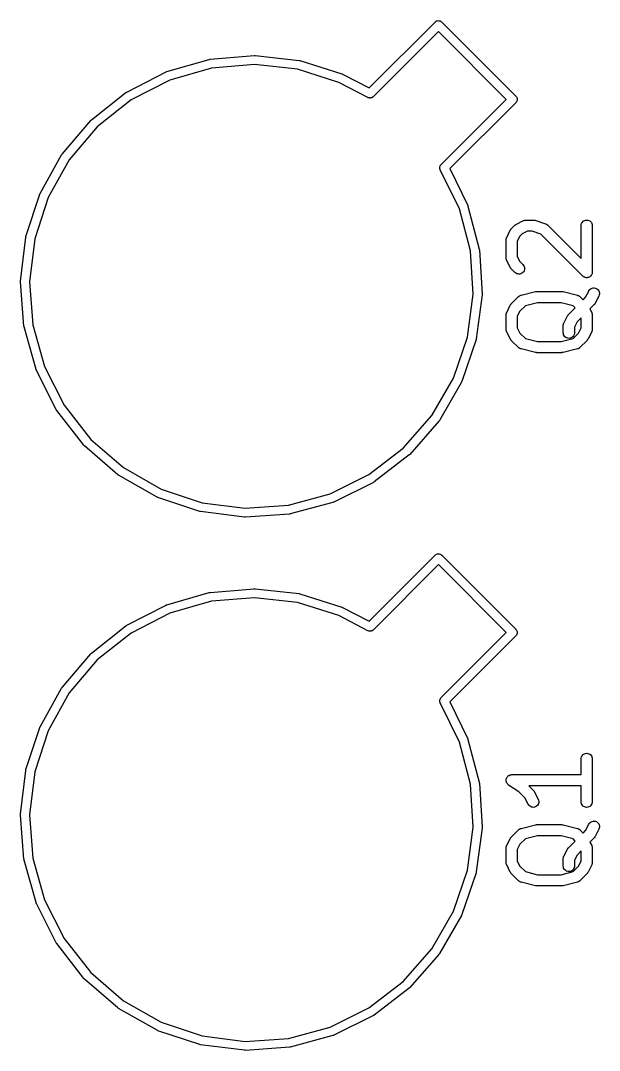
# Model space of a CAD drawing. Extents: x 61 to 193, y -174 to -70.
# Drawn here: x 106.65 to 114.37, y -169.96 to -156.22 of the extents above; entities that cross this region are included whole.
import ezdxf

# ---------------------------------------------------------------- set-up
doc = ezdxf.new("R2010")
doc.units = 0
doc.header["$MEASUREMENT"] = 0
doc.layers.add('BLACK', color=7, linetype='CONTINUOUS')

msp = doc.modelspace()

# ---------------------------------------------------------------- linework, layer by layer
at = {"layer": 'BLACK', "linetype": 'CONTINUOUS'}
for p, q in [((111.299, -157.12), (112.178, -156.241)), ((112.178, -156.241), (112.18, -156.239)), ((112.18, -156.239), (112.182, -156.237)), ((112.182, -156.237), (112.189, -156.231)), ((112.189, -156.231), (112.199, -156.226)), ((112.199, -156.226), (112.211, -156.222)), ((112.211, -156.222), (112.222, -156.221)), ((112.222, -156.221), (112.234, -156.222)), ((112.234, -156.222), (112.246, -156.226)), ((112.246, -156.226), (112.256, -156.231)), ((112.256, -156.231), (112.265, -156.239)), ((112.265, -156.239), (112.267, -156.241)), ((112.267, -156.241), (113.253, -157.227)), ((112.222, -156.366), (111.351, -157.238)), ((113.128, -157.272), (112.222, -156.366)), ((109.178, -156.736), (109.765, -156.687)), ((109.765, -156.687), (109.766, -156.686)), ((109.766, -156.686), (109.772, -156.687)), ((109.772, -156.687), (109.777, -156.687)), ((109.777, -156.687), (110.363, -156.752)), ((108.6, -156.9), (109.166, -156.738)), ((109.194, -156.855), (108.639, -157.014)), ((109.166, -156.738), (109.167, -156.738)), ((109.167, -156.738), (109.173, -156.737)), ((109.173, -156.737), (109.178, -156.736)), ((109.769, -156.807), (109.194, -156.855)), ((110.343, -156.871), (109.769, -156.807)), ((110.363, -156.752), (110.364, -156.752)), ((110.364, -156.752), (110.369, -156.754)), ((110.369, -156.754), (110.374, -156.755)), ((110.374, -156.755), (110.936, -156.933)), ((108.065, -157.174), (108.589, -156.905)), ((108.589, -156.905), (108.59, -156.904)), ((108.589, -156.905), (108.589, -156.905)), ((108.589, -156.905), (108.589, -156.905)), ((108.59, -156.904), (108.595, -156.902)), ((108.595, -156.902), (108.6, -156.9)), ((110.895, -157.046), (110.343, -156.871)), ((110.936, -156.933), (110.937, -156.933)), ((110.937, -156.933), (110.941, -156.935)), ((110.941, -156.935), (110.945, -156.937)), ((110.945, -156.937), (111.299, -157.12)), ((108.639, -157.014), (108.125, -157.278)), ((111.283, -157.247), (110.895, -157.046)), ((107.593, -157.546), (108.055, -157.18)), ((108.055, -157.18), (108.056, -157.18)), ((108.056, -157.18), (108.06, -157.177)), ((108.06, -157.177), (108.065, -157.174)), ((111.287, -157.249), (111.283, -157.247)), ((111.283, -157.247), (111.283, -157.247)), ((111.293, -157.251), (111.287, -157.249)), ((111.294, -157.251), (111.293, -157.251)), ((111.294, -157.252), (111.294, -157.251)), ((111.299, -157.253), (111.294, -157.252)), ((111.304, -157.253), (111.299, -157.253)), ((111.305, -157.254), (111.304, -157.253)), ((111.306, -157.254), (111.305, -157.254)), ((111.31, -157.254), (111.306, -157.254)), ((111.315, -157.254), (111.31, -157.254)), ((111.317, -157.253), (111.315, -157.254)), ((111.318, -157.253), (111.317, -157.253)), ((111.322, -157.253), (111.318, -157.253)), ((111.326, -157.252), (111.322, -157.253)), ((111.328, -157.251), (111.326, -157.252)), ((111.33, -157.25), (111.328, -157.251)), ((111.333, -157.249), (111.33, -157.25)), ((111.337, -157.247), (111.333, -157.249)), ((111.339, -157.247), (111.337, -157.247)), ((111.341, -157.245), (111.339, -157.247)), ((111.344, -157.244), (111.341, -157.245)), ((111.347, -157.241), (111.344, -157.244)), ((111.349, -157.24), (111.347, -157.241)), ((111.351, -157.238), (111.349, -157.24)), ((111.351, -157.238), (111.351, -157.238)), ((112.256, -158.143), (113.128, -157.272)), ((113.253, -157.227), (113.255, -157.229)), ((113.255, -157.229), (113.257, -157.231)), ((113.257, -157.231), (113.257, -157.231)), ((113.257, -157.231), (113.263, -157.238)), ((113.263, -157.238), (113.264, -157.24)), ((113.264, -157.24), (113.268, -157.248)), ((113.268, -157.248), (113.272, -157.26)), ((113.272, -157.26), (113.273, -157.272)), ((113.273, -157.272), (113.272, -157.283)), ((108.125, -157.278), (107.672, -157.637)), ((113.253, -157.316), (112.373, -158.196)), ((113.255, -157.314), (113.253, -157.316)), ((113.258, -157.311), (113.255, -157.314)), ((113.263, -157.305), (113.258, -157.311)), ((113.268, -157.295), (113.263, -157.305)), ((113.272, -157.283), (113.268, -157.295)), ((107.585, -157.554), (107.589, -157.55)), ((107.589, -157.55), (107.593, -157.546)), ((107.203, -158.003), (107.585, -157.555)), ((107.672, -157.637), (107.298, -158.077)), ((107.585, -157.555), (107.585, -157.554)), ((106.908, -158.528), (107.196, -158.013)), ((107.298, -158.077), (107.016, -158.581)), ((107.196, -158.012), (107.199, -158.008)), ((107.196, -158.013), (107.196, -158.012)), ((107.199, -158.008), (107.203, -158.003)), ((112.24, -158.184), (112.241, -158.172)), ((112.241, -158.195), (112.24, -158.184)), ((112.241, -158.172), (112.245, -158.161)), ((112.245, -158.207), (112.241, -158.195)), ((112.245, -158.161), (112.25, -158.15)), ((112.247, -158.211), (112.245, -158.207)), ((112.502, -158.734), (112.247, -158.211)), ((112.25, -158.15), (112.256, -158.143)), ((112.373, -158.196), (112.613, -158.687)), ((106.721, -159.099), (106.904, -158.538)), ((107.016, -158.581), (106.837, -159.13)), ((106.904, -158.537), (106.906, -158.533)), ((106.904, -158.538), (106.904, -158.537)), ((106.906, -158.533), (106.908, -158.528)), ((112.65, -159.293), (112.502, -158.734)), ((112.613, -158.687), (112.613, -158.688)), ((112.613, -158.688), (112.615, -158.693)), ((112.615, -158.693), (112.617, -158.698)), ((112.617, -158.698), (112.767, -159.268)), ((113.262, -158.937), (113.357, -158.889)), ((113.357, -158.889), (113.358, -158.889)), ((113.358, -158.889), (113.36, -158.888)), ((113.36, -158.888), (113.362, -158.887)), ((113.362, -158.887), (113.367, -158.886)), ((113.367, -158.886), (113.372, -158.884)), ((113.372, -158.884), (113.374, -158.884)), ((113.374, -158.884), (113.376, -158.883)), ((113.376, -158.883), (113.381, -158.882)), ((113.381, -158.882), (113.386, -158.882)), ((113.386, -158.882), (113.389, -158.882)), ((113.389, -158.882), (113.391, -158.881)), ((113.391, -158.881), (113.486, -158.881)), ((113.486, -158.881), (113.487, -158.881)), ((113.487, -158.881), (113.491, -158.882)), ((113.491, -158.882), (113.496, -158.882)), ((113.496, -158.882), (113.499, -158.883)), ((113.499, -158.883), (113.502, -158.883)), ((113.502, -158.883), (113.506, -158.884)), ((113.506, -158.884), (113.51, -158.885)), ((113.51, -158.885), (113.653, -158.933)), ((114.131, -158.927), (114.138, -158.914)), ((114.138, -158.914), (114.148, -158.903)), ((114.148, -158.903), (114.159, -158.894)), ((114.159, -158.894), (114.172, -158.887)), ((114.172, -158.887), (114.186, -158.883)), ((114.186, -158.883), (114.201, -158.881)), ((114.201, -158.881), (114.215, -158.883)), ((114.215, -158.883), (114.229, -158.887)), ((114.229, -158.887), (114.242, -158.894)), ((114.242, -158.894), (114.254, -158.904)), ((114.254, -158.904), (114.263, -158.915)), ((114.263, -158.915), (114.27, -158.928)), ((113.133, -159.113), (113.181, -159.018)), ((113.181, -159.017), (113.184, -159.014)), ((113.181, -159.018), (113.181, -159.017)), ((113.184, -159.014), (113.186, -159.01)), ((113.186, -159.01), (113.188, -159.008)), ((113.188, -159.008), (113.189, -159.005)), ((113.189, -159.005), (113.192, -159.002)), ((113.192, -159.002), (113.195, -158.999)), ((113.195, -158.999), (113.243, -158.951)), ((113.243, -158.95), (113.247, -158.948)), ((113.243, -158.951), (113.243, -158.95)), ((113.247, -158.948), (113.25, -158.945)), ((113.25, -158.945), (113.252, -158.943)), ((113.252, -158.943), (113.255, -158.941)), ((113.255, -158.941), (113.259, -158.939)), ((113.259, -158.939), (113.262, -158.937)), ((113.409, -159.031), (113.34, -159.066)), ((113.474, -159.031), (113.409, -159.031)), ((113.588, -159.07), (113.474, -159.031)), ((113.653, -158.933), (113.654, -158.933)), ((113.654, -158.933), (113.656, -158.934)), ((113.656, -158.934), (113.658, -158.935)), ((113.658, -158.935), (113.662, -158.937)), ((113.662, -158.937), (113.667, -158.939)), ((113.667, -158.939), (113.669, -158.941)), ((113.669, -158.941), (113.671, -158.942)), ((113.671, -158.942), (113.675, -158.945)), ((113.675, -158.945), (113.679, -158.948)), ((113.679, -158.948), (113.68, -158.95)), ((113.68, -158.95), (113.682, -158.951)), ((113.682, -158.951), (114.125, -159.394)), ((114.125, -158.955), (114.127, -158.941)), ((114.125, -158.956), (114.125, -158.955)), ((114.125, -159.394), (114.125, -158.956)), ((114.127, -158.941), (114.131, -158.927)), ((114.27, -158.928), (114.274, -158.942)), ((114.274, -158.942), (114.275, -158.956)), ((114.275, -158.956), (114.275, -159.576)), ((106.649, -159.696), (106.719, -159.11)), ((106.719, -159.109), (106.72, -159.104)), ((106.719, -159.11), (106.719, -159.109)), ((106.72, -159.104), (106.721, -159.099)), ((106.837, -159.13), (106.769, -159.704)), ((113.125, -159.146), (113.126, -159.144)), ((113.125, -159.147), (113.125, -159.146)), ((113.125, -159.385), (113.125, -159.147)), ((113.126, -159.136), (113.127, -159.131)), ((113.126, -159.142), (113.126, -159.136)), ((113.126, -159.144), (113.126, -159.142)), ((113.127, -159.131), (113.128, -159.129)), ((113.128, -159.127), (113.13, -159.122)), ((113.128, -159.129), (113.128, -159.127)), ((113.13, -159.122), (113.131, -159.117)), ((113.131, -159.117), (113.133, -159.115)), ((113.133, -159.115), (113.133, -159.113)), ((113.31, -159.096), (113.275, -159.165)), ((113.275, -159.165), (113.275, -159.367)), ((113.34, -159.066), (113.31, -159.096)), ((114.147, -159.629), (113.588, -159.07)), ((112.686, -159.869), (112.65, -159.293)), ((112.767, -159.268), (112.767, -159.269)), ((112.767, -159.269), (112.768, -159.274)), ((112.768, -159.274), (112.769, -159.28)), ((112.769, -159.28), (112.806, -159.868)), ((113.126, -159.387), (113.125, -159.385)), ((113.126, -159.389), (113.126, -159.387)), ((113.126, -159.395), (113.126, -159.389)), ((113.127, -159.4), (113.126, -159.395)), ((113.127, -159.402), (113.127, -159.4)), ((113.128, -159.404), (113.127, -159.402)), ((113.13, -159.409), (113.128, -159.404)), ((113.131, -159.414), (113.13, -159.409)), ((113.132, -159.416), (113.131, -159.414)), ((113.133, -159.418), (113.132, -159.416)), ((113.133, -159.419), (113.133, -159.418)), ((113.181, -159.514), (113.133, -159.419)), ((113.275, -159.367), (113.31, -159.436)), ((113.31, -159.436), (113.349, -159.475)), ((113.183, -159.517), (113.181, -159.514)), ((113.185, -159.521), (113.183, -159.517)), ((113.187, -159.524), (113.185, -159.521)), ((113.189, -159.526), (113.187, -159.524)), ((113.192, -159.529), (113.189, -159.526)), ((113.194, -159.533), (113.192, -159.529)), ((113.195, -159.533), (113.194, -159.533)), ((113.243, -159.581), (113.195, -159.533)), ((113.254, -159.59), (113.243, -159.581)), ((113.267, -159.597), (113.254, -159.59)), ((113.281, -159.601), (113.267, -159.597)), ((113.295, -159.603), (113.281, -159.601)), ((113.31, -159.602), (113.295, -159.603)), ((113.324, -159.597), (113.31, -159.602)), ((113.337, -159.591), (113.324, -159.597)), ((113.348, -159.581), (113.337, -159.591)), ((113.358, -159.57), (113.348, -159.581)), ((113.349, -159.475), (113.349, -159.476)), ((113.349, -159.476), (113.359, -159.487)), ((113.365, -159.557), (113.358, -159.57)), ((113.359, -159.487), (113.365, -159.5)), ((113.365, -159.5), (113.369, -159.514)), ((113.369, -159.543), (113.365, -159.557)), ((113.369, -159.514), (113.371, -159.529)), ((113.371, -159.529), (113.369, -159.543)), ((114.266, -159.611), (114.262, -159.618)), ((114.269, -159.605), (114.266, -159.611)), ((114.272, -159.598), (114.269, -159.605)), ((114.269, -159.605), (114.269, -159.605)), ((114.269, -159.605), (114.269, -159.605)), ((114.274, -159.591), (114.272, -159.598)), ((114.275, -159.584), (114.274, -159.591)), ((114.274, -159.591), (114.274, -159.591)), ((114.274, -159.591), (114.274, -159.591)), ((114.275, -159.576), (114.275, -159.576)), ((114.275, -159.576), (114.275, -159.576)), ((114.275, -159.576), (114.275, -159.576)), ((114.275, -159.576), (114.275, -159.577)), ((114.275, -159.577), (114.275, -159.584)), ((106.649, -159.701), (106.649, -159.696)), ((106.649, -159.706), (106.649, -159.701)), ((106.649, -159.707), (106.649, -159.706)), ((106.694, -160.295), (106.649, -159.707)), ((106.769, -159.704), (106.813, -160.28)), ((114.153, -159.633), (114.147, -159.629)), ((114.158, -159.638), (114.153, -159.633)), ((114.159, -159.638), (114.158, -159.638)), ((114.165, -159.641), (114.159, -159.638)), ((114.159, -159.638), (114.159, -159.638)), ((114.171, -159.645), (114.165, -159.641)), ((114.172, -159.645), (114.171, -159.645)), ((114.171, -159.645), (114.171, -159.645)), ((114.178, -159.647), (114.172, -159.645)), ((114.185, -159.649), (114.178, -159.647)), ((114.186, -159.649), (114.185, -159.649)), ((114.185, -159.649), (114.185, -159.649)), ((114.193, -159.65), (114.186, -159.649)), ((114.2, -159.651), (114.193, -159.65)), ((114.207, -159.65), (114.2, -159.651)), ((114.2, -159.651), (114.2, -159.651)), ((114.2, -159.651), (114.2, -159.651)), ((114.214, -159.649), (114.207, -159.65)), ((114.215, -159.649), (114.214, -159.649)), ((114.222, -159.647), (114.215, -159.649)), ((114.215, -159.649), (114.215, -159.649)), ((114.228, -159.645), (114.222, -159.647)), ((114.229, -159.645), (114.228, -159.645)), ((114.235, -159.642), (114.229, -159.645)), ((114.229, -159.645), (114.229, -159.645)), ((114.241, -159.638), (114.235, -159.642)), ((114.242, -159.638), (114.241, -159.638)), ((114.247, -159.634), (114.242, -159.638)), ((114.242, -159.638), (114.242, -159.638)), ((114.253, -159.629), (114.247, -159.634)), ((114.258, -159.624), (114.253, -159.629)), ((114.253, -159.629), (114.253, -159.629)), ((114.253, -159.629), (114.253, -159.629)), ((114.262, -159.618), (114.258, -159.624)), ((114.262, -159.618), (114.262, -159.618)), ((114.262, -159.618), (114.262, -159.618)), ((112.609, -160.442), (112.686, -159.869)), ((112.806, -159.879), (112.728, -160.464)), ((112.806, -159.868), (112.806, -159.869)), ((112.806, -159.869), (112.806, -159.874)), ((112.806, -159.874), (112.806, -159.879)), ((113.313, -159.888), (113.315, -159.887)), ((113.315, -159.887), (113.32, -159.885)), ((113.32, -159.885), (113.325, -159.884)), ((113.325, -159.884), (113.516, -159.836)), ((113.516, -159.836), (113.517, -159.836)), ((113.517, -159.836), (113.518, -159.836)), ((113.518, -159.836), (113.519, -159.835)), ((113.519, -159.835), (113.525, -159.835)), ((113.525, -159.835), (113.531, -159.834)), ((113.531, -159.834), (113.532, -159.834)), ((113.532, -159.834), (113.534, -159.834)), ((113.534, -159.834), (113.867, -159.834)), ((113.867, -159.834), (113.868, -159.834)), ((113.868, -159.834), (113.869, -159.834)), ((113.869, -159.834), (113.871, -159.834)), ((113.871, -159.834), (113.877, -159.835)), ((113.877, -159.835), (113.883, -159.835)), ((113.883, -159.835), (113.884, -159.836)), ((113.884, -159.836), (113.885, -159.836)), ((113.885, -159.836), (114.076, -159.884)), ((114.076, -159.884), (114.077, -159.884)), ((114.077, -159.884), (114.081, -159.886)), ((114.081, -159.886), (114.086, -159.887)), ((114.086, -159.887), (114.088, -159.888)), ((114.186, -159.912), (114.229, -159.828)), ((114.229, -159.827), (114.237, -159.814)), ((114.229, -159.828), (114.229, -159.827)), ((114.237, -159.814), (114.247, -159.804)), ((114.247, -159.804), (114.259, -159.796)), ((114.259, -159.796), (114.273, -159.79)), ((114.273, -159.79), (114.287, -159.787)), ((114.287, -159.787), (114.302, -159.786)), ((114.302, -159.786), (114.316, -159.789)), ((114.316, -159.789), (114.33, -159.794)), ((114.33, -159.794), (114.342, -159.802)), ((114.342, -159.802), (114.353, -159.812)), ((114.353, -159.812), (114.361, -159.824)), ((114.361, -159.824), (114.367, -159.838)), ((114.368, -159.881), (114.363, -159.895)), ((114.367, -159.838), (114.37, -159.852)), ((114.37, -159.867), (114.368, -159.881)), ((114.37, -159.852), (114.37, -159.867)), ((113.133, -160.113), (113.181, -160.018)), ((113.181, -160.017), (113.184, -160.014)), ((113.181, -160.018), (113.181, -160.017)), ((113.184, -160.014), (113.186, -160.01)), ((113.186, -160.01), (113.188, -160.008)), ((113.188, -160.008), (113.189, -160.005)), ((113.189, -160.005), (113.192, -160.002)), ((113.192, -160.002), (113.195, -159.999)), ((113.195, -159.999), (113.29, -159.903)), ((113.29, -159.903), (113.291, -159.903)), ((113.291, -159.903), (113.295, -159.9)), ((113.295, -159.9), (113.299, -159.896)), ((113.299, -159.896), (113.301, -159.895)), ((113.301, -159.895), (113.302, -159.894)), ((113.302, -159.894), (113.307, -159.891)), ((113.307, -159.891), (113.311, -159.889)), ((113.382, -160.024), (113.31, -160.096)), ((113.311, -159.889), (113.313, -159.888)), ((113.543, -159.984), (113.382, -160.024)), ((113.858, -159.984), (113.543, -159.984)), ((114.019, -160.024), (113.858, -159.984)), ((114.047, -160.052), (114.019, -160.024)), ((114.088, -159.888), (114.09, -159.889)), ((114.09, -159.889), (114.095, -159.892)), ((114.095, -159.892), (114.099, -159.894)), ((114.099, -159.894), (114.101, -159.896)), ((114.101, -159.896), (114.103, -159.897)), ((114.103, -159.897), (114.107, -159.9)), ((114.107, -159.9), (114.111, -159.903)), ((114.111, -159.903), (114.153, -159.946)), ((114.153, -159.946), (114.186, -159.912)), ((114.301, -160.01), (114.244, -160.067)), ((114.304, -160.006), (114.301, -160.01)), ((114.307, -160.003), (114.304, -160.006)), ((114.308, -160.001), (114.307, -160.003)), ((114.31, -159.998), (114.308, -160.001)), ((114.312, -159.994), (114.31, -159.998)), ((114.315, -159.991), (114.312, -159.994)), ((114.363, -159.895), (114.315, -159.99)), ((114.315, -159.99), (114.315, -159.991)), ((113.125, -160.146), (113.126, -160.144)), ((113.125, -160.147), (113.125, -160.146)), ((113.125, -160.337), (113.125, -160.147)), ((113.126, -160.136), (113.127, -160.131)), ((113.126, -160.142), (113.126, -160.136)), ((113.126, -160.144), (113.126, -160.142)), ((113.127, -160.131), (113.128, -160.129)), ((113.128, -160.127), (113.13, -160.122)), ((113.128, -160.129), (113.128, -160.127)), ((113.13, -160.122), (113.131, -160.117)), ((113.131, -160.117), (113.133, -160.115)), ((113.133, -160.115), (113.133, -160.113)), ((113.31, -160.096), (113.275, -160.165)), ((113.895, -160.256), (113.943, -160.161)), ((113.943, -160.16), (113.946, -160.157)), ((113.943, -160.161), (113.943, -160.16)), ((113.946, -160.157), (113.948, -160.153)), ((113.948, -160.153), (113.95, -160.15)), ((113.95, -160.15), (113.951, -160.148)), ((113.951, -160.148), (113.954, -160.145)), ((113.954, -160.145), (113.957, -160.142)), ((113.957, -160.142), (114.047, -160.052)), ((114.244, -160.067), (114.267, -160.113)), ((114.267, -160.113), (114.268, -160.114)), ((114.268, -160.114), (114.269, -160.116)), ((114.269, -160.116), (114.27, -160.118)), ((114.27, -160.118), (114.271, -160.123)), ((114.271, -160.123), (114.273, -160.128)), ((114.273, -160.128), (114.273, -160.13)), ((114.273, -160.13), (114.274, -160.132)), ((114.274, -160.132), (114.274, -160.137)), ((114.274, -160.137), (114.275, -160.143)), ((114.275, -160.143), (114.275, -160.145)), ((114.275, -160.145), (114.275, -160.147)), ((114.275, -160.147), (114.275, -160.337)), ((106.695, -160.3), (106.694, -160.295)), ((106.813, -160.28), (106.969, -160.836)), ((113.275, -160.165), (113.275, -160.32)), ((113.887, -160.284), (113.888, -160.279)), ((113.888, -160.287), (113.887, -160.284)), ((113.887, -160.289), (113.888, -160.287)), ((113.887, -160.29), (113.887, -160.289)), ((113.887, -160.385), (113.887, -160.29)), ((113.888, -160.279), (113.889, -160.274)), ((113.889, -160.274), (113.89, -160.272)), ((113.89, -160.27), (113.892, -160.265)), ((113.89, -160.272), (113.89, -160.27)), ((113.892, -160.265), (113.893, -160.26)), ((113.893, -160.26), (113.894, -160.258)), ((113.894, -160.258), (113.895, -160.256)), ((114.072, -160.239), (114.037, -160.308)), ((114.125, -160.185), (114.072, -160.239)), ((114.125, -160.32), (114.125, -160.185)), ((106.696, -160.306), (106.695, -160.3)), ((106.855, -160.874), (106.696, -160.306)), ((106.696, -160.306), (106.696, -160.306)), ((113.126, -160.34), (113.125, -160.337)), ((113.126, -160.342), (113.126, -160.34)), ((113.126, -160.347), (113.126, -160.342)), ((113.127, -160.352), (113.126, -160.347)), ((113.127, -160.354), (113.127, -160.352)), ((113.128, -160.356), (113.127, -160.354)), ((113.13, -160.361), (113.128, -160.356)), ((113.131, -160.366), (113.13, -160.361)), ((113.132, -160.368), (113.131, -160.366)), ((113.133, -160.37), (113.132, -160.368)), ((113.133, -160.371), (113.133, -160.37)), ((113.181, -160.466), (113.133, -160.371)), ((113.275, -160.32), (113.31, -160.388)), ((113.31, -160.388), (113.382, -160.46)), ((113.889, -160.4), (113.887, -160.385)), ((113.893, -160.414), (113.889, -160.4)), ((113.9, -160.427), (113.893, -160.414)), ((113.909, -160.438), (113.9, -160.427)), ((114.024, -160.427), (114.015, -160.439)), ((114.019, -160.46), (114.091, -160.388)), ((114.031, -160.415), (114.024, -160.427)), ((114.036, -160.401), (114.031, -160.415)), ((114.037, -160.386), (114.036, -160.401)), ((114.037, -160.308), (114.037, -160.385)), ((114.037, -160.385), (114.037, -160.386)), ((114.091, -160.388), (114.125, -160.32)), ((114.267, -160.371), (114.22, -160.466)), ((114.268, -160.369), (114.267, -160.371)), ((114.269, -160.367), (114.268, -160.369)), ((114.271, -160.362), (114.269, -160.367)), ((114.273, -160.357), (114.271, -160.362)), ((114.274, -160.353), (114.273, -160.355)), ((114.273, -160.355), (114.273, -160.357)), ((114.275, -160.343), (114.274, -160.348)), ((114.274, -160.348), (114.274, -160.353)), ((114.275, -160.337), (114.275, -160.338)), ((114.275, -160.338), (114.275, -160.341)), ((114.275, -160.341), (114.275, -160.343)), ((112.423, -160.989), (112.609, -160.442)), ((112.725, -160.475), (112.535, -161.033)), ((112.726, -160.47), (112.725, -160.475)), ((112.728, -160.465), (112.726, -160.47)), ((112.728, -160.464), (112.728, -160.465)), ((113.183, -160.47), (113.181, -160.466)), ((113.185, -160.474), (113.183, -160.47)), ((113.187, -160.476), (113.185, -160.474)), ((113.189, -160.479), (113.187, -160.476)), ((113.192, -160.482), (113.189, -160.479)), ((113.194, -160.485), (113.192, -160.482)), ((113.195, -160.486), (113.194, -160.485)), ((113.29, -160.581), (113.195, -160.486)), ((113.382, -160.46), (113.543, -160.501)), ((113.543, -160.501), (113.858, -160.501)), ((113.858, -160.501), (114.019, -160.46)), ((113.92, -160.447), (113.909, -160.438)), ((113.933, -160.454), (113.92, -160.447)), ((113.947, -160.459), (113.933, -160.454)), ((113.962, -160.46), (113.947, -160.459)), ((113.976, -160.459), (113.962, -160.46)), ((113.99, -160.455), (113.976, -160.459)), ((114.003, -160.448), (113.99, -160.455)), ((114.015, -160.439), (114.003, -160.448)), ((114.206, -160.486), (114.111, -160.581)), ((114.208, -160.482), (114.206, -160.486)), ((114.211, -160.479), (114.208, -160.482)), ((114.213, -160.477), (114.211, -160.479)), ((114.215, -160.474), (114.213, -160.477)), ((114.217, -160.471), (114.215, -160.474)), ((114.219, -160.467), (114.217, -160.471)), ((114.22, -160.466), (114.219, -160.467)), ((113.294, -160.584), (113.29, -160.581)), ((113.298, -160.588), (113.294, -160.584)), ((113.3, -160.589), (113.298, -160.588)), ((113.302, -160.59), (113.3, -160.589)), ((113.306, -160.593), (113.302, -160.59)), ((113.31, -160.595), (113.306, -160.593)), ((113.312, -160.596), (113.31, -160.595)), ((113.314, -160.597), (113.312, -160.596)), ((113.319, -160.599), (113.314, -160.597)), ((113.324, -160.6), (113.319, -160.599)), ((113.325, -160.601), (113.324, -160.6)), ((113.516, -160.648), (113.325, -160.601)), ((113.517, -160.648), (113.516, -160.648)), ((113.518, -160.649), (113.517, -160.648)), ((113.524, -160.65), (113.518, -160.649)), ((113.53, -160.65), (113.524, -160.65)), ((113.531, -160.65), (113.53, -160.65)), ((113.533, -160.651), (113.531, -160.65)), ((113.534, -160.651), (113.533, -160.651)), ((113.867, -160.651), (113.534, -160.651)), ((113.868, -160.65), (113.867, -160.651)), ((113.87, -160.65), (113.868, -160.65)), ((113.876, -160.65), (113.87, -160.65)), ((113.882, -160.649), (113.876, -160.65)), ((113.883, -160.649), (113.882, -160.649)), ((113.884, -160.649), (113.883, -160.649)), ((113.885, -160.648), (113.884, -160.649)), ((114.076, -160.601), (113.885, -160.648)), ((114.08, -160.599), (114.076, -160.601)), ((114.085, -160.598), (114.08, -160.599)), ((114.087, -160.597), (114.085, -160.598)), ((114.09, -160.596), (114.087, -160.597)), ((114.094, -160.593), (114.09, -160.596)), ((114.098, -160.591), (114.094, -160.593)), ((114.1, -160.589), (114.098, -160.591)), ((114.102, -160.588), (114.1, -160.589)), ((114.106, -160.585), (114.102, -160.588)), ((114.11, -160.582), (114.106, -160.585)), ((114.111, -160.581), (114.11, -160.582)), ((106.969, -160.836), (107.229, -161.352)), ((106.857, -160.879), (106.855, -160.874)), ((106.858, -160.884), (106.857, -160.879)), ((106.859, -160.885), (106.858, -160.884)), ((107.125, -161.411), (106.859, -160.885)), ((112.134, -161.489), (112.423, -160.989)), ((112.53, -161.044), (112.235, -161.554)), ((112.532, -161.039), (112.53, -161.044)), ((112.535, -161.034), (112.532, -161.039)), ((112.535, -161.033), (112.535, -161.034)), ((107.229, -161.352), (107.585, -161.807)), ((107.127, -161.416), (107.125, -161.411)), ((107.13, -161.42), (107.127, -161.416)), ((107.131, -161.421), (107.13, -161.42)), ((107.494, -161.885), (107.131, -161.421)), ((111.754, -161.924), (112.134, -161.489)), ((112.229, -161.564), (111.84, -162.007)), ((112.232, -161.559), (112.229, -161.564)), ((112.235, -161.555), (112.232, -161.559)), ((112.235, -161.554), (112.235, -161.555)), ((107.585, -161.807), (108.022, -162.184)), ((107.497, -161.889), (107.494, -161.885)), ((107.501, -161.893), (107.497, -161.889)), ((107.502, -161.894), (107.501, -161.893)), ((107.948, -162.279), (107.502, -161.894)), ((111.296, -162.276), (111.754, -161.924)), ((111.832, -162.015), (111.365, -162.375)), ((111.836, -162.011), (111.832, -162.015)), ((111.84, -162.008), (111.836, -162.011)), ((111.84, -162.007), (111.84, -162.008)), ((108.022, -162.184), (108.524, -162.47)), ((107.952, -162.282), (107.948, -162.279)), ((107.957, -162.285), (107.952, -162.282)), ((107.957, -162.286), (107.957, -162.285)), ((108.47, -162.577), (107.957, -162.286)), ((110.779, -162.533), (111.296, -162.276)), ((108.524, -162.47), (109.072, -162.652)), ((111.355, -162.381), (110.827, -162.643)), ((111.36, -162.378), (111.355, -162.381)), ((111.364, -162.375), (111.36, -162.378)), ((111.365, -162.375), (111.364, -162.375)), ((108.475, -162.579), (108.47, -162.577)), ((108.48, -162.582), (108.475, -162.579)), ((108.481, -162.582), (108.48, -162.582)), ((109.04, -162.768), (108.481, -162.582)), ((110.221, -162.684), (110.779, -162.533)), ((109.045, -162.769), (109.04, -162.768)), ((109.05, -162.77), (109.045, -162.769)), ((109.051, -162.77), (109.05, -162.77)), ((109.636, -162.844), (109.051, -162.77)), ((109.072, -162.652), (109.645, -162.725)), ((109.645, -162.725), (110.221, -162.684)), ((110.816, -162.647), (110.247, -162.802)), ((110.821, -162.645), (110.816, -162.647)), ((110.826, -162.643), (110.821, -162.645)), ((110.827, -162.643), (110.826, -162.643)), ((109.641, -162.844), (109.636, -162.844)), ((109.647, -162.845), (109.641, -162.844)), ((109.648, -162.845), (109.647, -162.845)), ((110.236, -162.804), (109.648, -162.845)), ((110.241, -162.803), (110.236, -162.804)), ((110.246, -162.802), (110.241, -162.803)), ((110.247, -162.802), (110.246, -162.802)), ((111.299, -164.232), (112.178, -163.353)), ((112.178, -163.353), (112.18, -163.351)), ((112.18, -163.351), (112.182, -163.349)), ((112.182, -163.349), (112.189, -163.343)), ((112.189, -163.343), (112.199, -163.338)), ((112.199, -163.338), (112.211, -163.334)), ((112.211, -163.334), (112.222, -163.333)), ((112.222, -163.333), (112.234, -163.334)), ((112.234, -163.334), (112.246, -163.338)), ((112.246, -163.338), (112.256, -163.343)), ((112.256, -163.343), (112.265, -163.351)), ((112.265, -163.351), (112.267, -163.353)), ((112.267, -163.353), (113.253, -164.339)), ((112.222, -163.478), (111.351, -164.35)), ((113.128, -164.384), (112.222, -163.478)), ((108.6, -164.012), (109.166, -163.85)), ((109.166, -163.85), (109.167, -163.85)), ((109.167, -163.85), (109.173, -163.849)), ((109.173, -163.849), (109.178, -163.848)), ((109.178, -163.848), (109.765, -163.799)), ((109.765, -163.799), (109.766, -163.798)), ((109.766, -163.798), (109.772, -163.799)), ((109.772, -163.799), (109.777, -163.799)), ((109.777, -163.799), (110.363, -163.864)), ((110.363, -163.864), (110.364, -163.864)), ((110.364, -163.864), (110.369, -163.866)), ((110.369, -163.866), (110.374, -163.867)), ((110.374, -163.867), (110.936, -164.045)), ((109.194, -163.967), (108.639, -164.126)), ((109.769, -163.919), (109.194, -163.967)), ((110.343, -163.983), (109.769, -163.919)), ((110.895, -164.158), (110.343, -163.983)), ((108.065, -164.286), (108.589, -164.017)), ((108.639, -164.126), (108.125, -164.39)), ((108.589, -164.017), (108.59, -164.016)), ((108.589, -164.017), (108.589, -164.017)), ((108.589, -164.017), (108.589, -164.017)), ((108.59, -164.016), (108.595, -164.014)), ((108.595, -164.014), (108.6, -164.012)), ((110.936, -164.045), (110.937, -164.045)), ((110.937, -164.045), (110.941, -164.047)), ((110.941, -164.047), (110.945, -164.049)), ((110.945, -164.049), (111.299, -164.232)), ((111.283, -164.359), (110.895, -164.158)), ((107.593, -164.658), (108.055, -164.292)), ((108.125, -164.39), (107.672, -164.749)), ((108.055, -164.292), (108.056, -164.292)), ((108.056, -164.292), (108.06, -164.289)), ((108.06, -164.289), (108.065, -164.286)), ((111.287, -164.361), (111.283, -164.359)), ((111.283, -164.359), (111.283, -164.359)), ((111.293, -164.363), (111.287, -164.361)), ((111.294, -164.363), (111.293, -164.363)), ((111.294, -164.364), (111.294, -164.363)), ((111.299, -164.365), (111.294, -164.364)), ((111.304, -164.365), (111.299, -164.365)), ((111.305, -164.366), (111.304, -164.365)), ((111.306, -164.366), (111.305, -164.366)), ((111.31, -164.366), (111.306, -164.366)), ((111.315, -164.366), (111.31, -164.366)), ((111.317, -164.365), (111.315, -164.366)), ((111.318, -164.365), (111.317, -164.365)), ((111.322, -164.365), (111.318, -164.365)), ((111.326, -164.364), (111.322, -164.365)), ((111.328, -164.363), (111.326, -164.364)), ((111.33, -164.362), (111.328, -164.363)), ((111.333, -164.361), (111.33, -164.362)), ((111.337, -164.359), (111.333, -164.361)), ((111.339, -164.359), (111.337, -164.359)), ((111.341, -164.357), (111.339, -164.359)), ((111.344, -164.356), (111.341, -164.357)), ((111.347, -164.353), (111.344, -164.356)), ((111.349, -164.352), (111.347, -164.353)), ((111.351, -164.35), (111.349, -164.352)), ((111.351, -164.35), (111.351, -164.35)), ((112.256, -165.255), (113.128, -164.384)), ((113.253, -164.339), (113.255, -164.341)), ((113.255, -164.341), (113.257, -164.343)), ((113.257, -164.343), (113.257, -164.343)), ((113.257, -164.343), (113.263, -164.35)), ((113.263, -164.417), (113.258, -164.422)), ((113.263, -164.35), (113.264, -164.352)), ((113.268, -164.407), (113.263, -164.417)), ((113.264, -164.352), (113.268, -164.36)), ((113.268, -164.36), (113.272, -164.372)), ((113.272, -164.395), (113.268, -164.407)), ((113.272, -164.372), (113.273, -164.384)), ((113.273, -164.384), (113.272, -164.395)), ((113.253, -164.428), (112.373, -165.308)), ((113.255, -164.426), (113.253, -164.428)), ((113.258, -164.422), (113.255, -164.426)), ((107.203, -165.115), (107.585, -164.667)), ((107.585, -164.666), (107.589, -164.662)), ((107.585, -164.667), (107.585, -164.666)), ((107.589, -164.662), (107.593, -164.658)), ((107.672, -164.749), (107.298, -165.189)), ((106.908, -165.64), (107.196, -165.125)), ((107.298, -165.189), (107.016, -165.693)), ((107.196, -165.124), (107.199, -165.12)), ((107.196, -165.125), (107.196, -165.124)), ((107.199, -165.12), (107.203, -165.115)), ((112.24, -165.296), (112.241, -165.284)), ((112.241, -165.307), (112.24, -165.296)), ((112.241, -165.284), (112.245, -165.273)), ((112.245, -165.319), (112.241, -165.307)), ((112.245, -165.273), (112.25, -165.262)), ((112.247, -165.323), (112.245, -165.319)), ((112.502, -165.846), (112.247, -165.323)), ((112.25, -165.262), (112.256, -165.255)), ((112.373, -165.308), (112.613, -165.799)), ((106.721, -166.211), (106.904, -165.65)), ((106.904, -165.649), (106.906, -165.645)), ((106.904, -165.65), (106.904, -165.649)), ((106.906, -165.645), (106.908, -165.64)), ((107.016, -165.693), (106.837, -166.242)), ((112.65, -166.405), (112.502, -165.846)), ((112.613, -165.799), (112.613, -165.8)), ((112.613, -165.8), (112.615, -165.805)), ((112.615, -165.805), (112.617, -165.81)), ((112.617, -165.81), (112.767, -166.38)), ((114.125, -166.067), (114.127, -166.053)), ((114.125, -166.068), (114.125, -166.067)), ((114.125, -166.279), (114.125, -166.068)), ((114.127, -166.053), (114.131, -166.039)), ((114.131, -166.039), (114.138, -166.026)), ((114.138, -166.026), (114.148, -166.015)), ((114.148, -166.015), (114.159, -166.006)), ((114.159, -166.006), (114.172, -165.999)), ((114.172, -165.999), (114.186, -165.995)), ((114.186, -165.995), (114.201, -165.993)), ((114.201, -165.993), (114.215, -165.995)), ((114.215, -165.995), (114.229, -165.999)), ((114.229, -165.999), (114.242, -166.006)), ((114.242, -166.006), (114.254, -166.016)), ((114.254, -166.016), (114.263, -166.027)), ((114.263, -166.027), (114.27, -166.04)), ((114.27, -166.04), (114.274, -166.054)), ((114.274, -166.054), (114.275, -166.068)), ((114.275, -166.068), (114.275, -166.64)), ((106.649, -166.808), (106.719, -166.222)), ((106.719, -166.221), (106.72, -166.216)), ((106.719, -166.222), (106.719, -166.221)), ((106.72, -166.216), (106.721, -166.211)), ((106.837, -166.242), (106.769, -166.816)), ((113.126, -166.346), (113.127, -166.339)), ((113.127, -166.339), (113.129, -166.332)), ((113.127, -166.339), (113.127, -166.339)), ((113.127, -166.339), (113.127, -166.339)), ((113.129, -166.332), (113.131, -166.325)), ((113.131, -166.325), (113.135, -166.318)), ((113.131, -166.325), (113.131, -166.325)), ((113.131, -166.325), (113.131, -166.325)), ((113.135, -166.318), (113.138, -166.312)), ((113.138, -166.312), (113.143, -166.307)), ((113.138, -166.312), (113.138, -166.312)), ((113.138, -166.312), (113.138, -166.312)), ((113.143, -166.307), (113.148, -166.301)), ((113.148, -166.301), (113.153, -166.296)), ((113.148, -166.301), (113.148, -166.301)), ((113.148, -166.301), (113.148, -166.301)), ((113.153, -166.296), (113.159, -166.292)), ((113.159, -166.292), (113.166, -166.288)), ((113.159, -166.292), (113.159, -166.292)), ((113.159, -166.292), (113.159, -166.292)), ((113.166, -166.288), (113.172, -166.285)), ((113.172, -166.285), (113.179, -166.283)), ((113.172, -166.285), (113.172, -166.285)), ((113.172, -166.285), (113.172, -166.285)), ((113.179, -166.283), (113.186, -166.281)), ((113.186, -166.281), (113.193, -166.28)), ((113.186, -166.281), (113.186, -166.281)), ((113.186, -166.281), (113.186, -166.281)), ((113.193, -166.28), (113.2, -166.279)), ((113.2, -166.279), (114.125, -166.279)), ((112.686, -166.981), (112.65, -166.405)), ((112.767, -166.38), (112.767, -166.381)), ((112.767, -166.381), (112.768, -166.386)), ((112.768, -166.386), (112.769, -166.392)), ((112.769, -166.392), (112.806, -166.98)), ((113.125, -166.354), (113.126, -166.346)), ((113.126, -166.361), (113.125, -166.354)), ((113.125, -166.354), (113.125, -166.354)), ((113.125, -166.354), (113.125, -166.354)), ((113.127, -166.368), (113.126, -166.361)), ((113.129, -166.375), (113.127, -166.368)), ((113.127, -166.368), (113.127, -166.368)), ((113.127, -166.368), (113.127, -166.368)), ((113.131, -166.382), (113.129, -166.375)), ((113.134, -166.388), (113.131, -166.382)), ((113.131, -166.382), (113.131, -166.382)), ((113.131, -166.382), (113.131, -166.382)), ((113.138, -166.395), (113.134, -166.388)), ((113.142, -166.401), (113.138, -166.395)), ((113.138, -166.395), (113.138, -166.395)), ((113.138, -166.395), (113.138, -166.395)), ((113.147, -166.407), (113.142, -166.401)), ((113.152, -166.411), (113.147, -166.407)), ((113.147, -166.407), (113.147, -166.407)), ((113.147, -166.407), (113.147, -166.407)), ((113.158, -166.416), (113.152, -166.411)), ((113.159, -166.417), (113.158, -166.416)), ((113.158, -166.416), (113.158, -166.416)), ((113.158, -166.416), (113.158, -166.416)), ((113.158, -166.416), (113.158, -166.416)), ((113.295, -166.508), (113.159, -166.417)), ((114.125, -166.429), (113.429, -166.429)), ((113.429, -166.429), (113.492, -166.492)), ((114.125, -166.64), (114.125, -166.429)), ((113.377, -166.589), (113.295, -166.508)), ((113.419, -166.673), (113.377, -166.589)), ((113.492, -166.492), (113.492, -166.492)), ((113.492, -166.492), (113.495, -166.496)), ((113.495, -166.496), (113.498, -166.499)), ((113.498, -166.499), (113.499, -166.501)), ((113.499, -166.501), (113.501, -166.504)), ((113.501, -166.504), (113.503, -166.508)), ((113.503, -166.508), (113.506, -166.511)), ((113.506, -166.511), (113.553, -166.606)), ((113.553, -166.606), (113.554, -166.607)), ((113.554, -166.607), (113.559, -166.621)), ((113.427, -166.686), (113.419, -166.673)), ((113.437, -166.696), (113.427, -166.686)), ((113.449, -166.705), (113.437, -166.696)), ((113.462, -166.711), (113.449, -166.705)), ((113.476, -166.714), (113.462, -166.711)), ((113.491, -166.715), (113.476, -166.714)), ((113.505, -166.712), (113.491, -166.715)), ((113.519, -166.707), (113.505, -166.712)), ((113.532, -166.7), (113.519, -166.707)), ((113.542, -166.69), (113.532, -166.7)), ((113.551, -166.678), (113.542, -166.69)), ((113.557, -166.664), (113.551, -166.678)), ((113.56, -166.65), (113.557, -166.664)), ((113.559, -166.621), (113.561, -166.636)), ((113.561, -166.636), (113.56, -166.65)), ((114.127, -166.654), (114.125, -166.64)), ((114.131, -166.668), (114.127, -166.654)), ((114.138, -166.681), (114.131, -166.668)), ((114.147, -166.693), (114.138, -166.681)), ((114.158, -166.702), (114.147, -166.693)), ((114.171, -166.709), (114.158, -166.702)), ((114.185, -166.713), (114.171, -166.709)), ((114.2, -166.715), (114.185, -166.713)), ((114.214, -166.714), (114.2, -166.715)), ((114.228, -166.709), (114.214, -166.714)), ((114.241, -166.703), (114.228, -166.709)), ((114.253, -166.693), (114.241, -166.703)), ((114.262, -166.682), (114.253, -166.693)), ((114.269, -166.669), (114.262, -166.682)), ((114.274, -166.655), (114.269, -166.669)), ((114.275, -166.641), (114.274, -166.655)), ((114.275, -166.64), (114.275, -166.641)), ((106.649, -166.813), (106.649, -166.808)), ((106.649, -166.818), (106.649, -166.813)), ((106.649, -166.819), (106.649, -166.818)), ((106.694, -167.407), (106.649, -166.819)), ((106.769, -166.816), (106.813, -167.392)), ((112.609, -167.554), (112.686, -166.981)), ((112.806, -166.991), (112.728, -167.576)), ((112.806, -166.98), (112.806, -166.981)), ((112.806, -166.981), (112.806, -166.986)), ((112.806, -166.986), (112.806, -166.991)), ((113.195, -167.111), (113.29, -167.015)), ((113.29, -167.015), (113.291, -167.015)), ((113.291, -167.015), (113.295, -167.012)), ((113.295, -167.012), (113.299, -167.008)), ((113.299, -167.008), (113.301, -167.007)), ((113.301, -167.007), (113.302, -167.006)), ((113.302, -167.006), (113.307, -167.003)), ((113.307, -167.003), (113.311, -167.001)), ((113.311, -167.001), (113.313, -167)), ((113.313, -167), (113.315, -166.999)), ((113.315, -166.999), (113.32, -166.997)), ((113.32, -166.997), (113.325, -166.996)), ((113.325, -166.996), (113.516, -166.948)), ((113.516, -166.948), (113.517, -166.948)), ((113.517, -166.948), (113.518, -166.948)), ((113.518, -166.948), (113.519, -166.947)), ((113.519, -166.947), (113.525, -166.947)), ((113.525, -166.947), (113.531, -166.946)), ((113.531, -166.946), (113.532, -166.946)), ((113.532, -166.946), (113.534, -166.946)), ((113.534, -166.946), (113.867, -166.946)), ((113.867, -166.946), (113.868, -166.946)), ((113.868, -166.946), (113.869, -166.946)), ((113.869, -166.946), (113.871, -166.946)), ((113.871, -166.946), (113.877, -166.947)), ((113.877, -166.947), (113.883, -166.947)), ((113.883, -166.947), (113.884, -166.948)), ((113.884, -166.948), (113.885, -166.948)), ((113.885, -166.948), (114.076, -166.996)), ((114.076, -166.996), (114.077, -166.996)), ((114.077, -166.996), (114.081, -166.998)), ((114.081, -166.998), (114.086, -166.999)), ((114.086, -166.999), (114.088, -167)), ((114.088, -167), (114.09, -167.001)), ((114.09, -167.001), (114.095, -167.004)), ((114.095, -167.004), (114.099, -167.006)), ((114.099, -167.006), (114.101, -167.008)), ((114.101, -167.008), (114.103, -167.009)), ((114.103, -167.009), (114.107, -167.012)), ((114.107, -167.012), (114.111, -167.015)), ((114.111, -167.015), (114.153, -167.058)), ((114.153, -167.058), (114.186, -167.024)), ((114.186, -167.024), (114.229, -166.94)), ((114.229, -166.939), (114.237, -166.926)), ((114.229, -166.94), (114.229, -166.939)), ((114.237, -166.926), (114.247, -166.916)), ((114.247, -166.916), (114.259, -166.908)), ((114.259, -166.908), (114.273, -166.902)), ((114.273, -166.902), (114.287, -166.899)), ((114.287, -166.899), (114.302, -166.898)), ((114.302, -166.898), (114.316, -166.901)), ((114.363, -167.007), (114.315, -167.102)), ((114.316, -166.901), (114.33, -166.906)), ((114.33, -166.906), (114.342, -166.914)), ((114.342, -166.914), (114.353, -166.924)), ((114.353, -166.924), (114.361, -166.936)), ((114.361, -166.936), (114.367, -166.95)), ((114.368, -166.993), (114.363, -167.007)), ((114.367, -166.95), (114.37, -166.964)), ((114.37, -166.979), (114.368, -166.993)), ((114.37, -166.964), (114.37, -166.979)), ((113.133, -167.225), (113.181, -167.13)), ((113.181, -167.129), (113.184, -167.126)), ((113.181, -167.13), (113.181, -167.129)), ((113.184, -167.126), (113.186, -167.122)), ((113.186, -167.122), (113.188, -167.12)), ((113.188, -167.12), (113.189, -167.117)), ((113.189, -167.117), (113.192, -167.114)), ((113.192, -167.114), (113.195, -167.111)), ((113.382, -167.136), (113.31, -167.208)), ((113.543, -167.096), (113.382, -167.136)), ((113.858, -167.096), (113.543, -167.096)), ((114.019, -167.136), (113.858, -167.096)), ((113.957, -167.254), (114.047, -167.164)), ((114.047, -167.164), (114.019, -167.136)), ((114.301, -167.122), (114.244, -167.179)), ((114.304, -167.118), (114.301, -167.122)), ((114.307, -167.115), (114.304, -167.118)), ((114.308, -167.113), (114.307, -167.115)), ((114.31, -167.11), (114.308, -167.113)), ((114.312, -167.106), (114.31, -167.11)), ((114.315, -167.103), (114.312, -167.106)), ((114.315, -167.102), (114.315, -167.103)), ((113.125, -167.258), (113.126, -167.256)), ((113.125, -167.259), (113.125, -167.258)), ((113.125, -167.449), (113.125, -167.259)), ((113.126, -167.248), (113.127, -167.243)), ((113.126, -167.254), (113.126, -167.248)), ((113.126, -167.256), (113.126, -167.254)), ((113.127, -167.243), (113.128, -167.241)), ((113.128, -167.239), (113.13, -167.234)), ((113.128, -167.241), (113.128, -167.239)), ((113.13, -167.234), (113.131, -167.229)), ((113.131, -167.229), (113.133, -167.227)), ((113.133, -167.227), (113.133, -167.225)), ((113.31, -167.208), (113.275, -167.277)), ((113.275, -167.277), (113.275, -167.432)), ((113.895, -167.368), (113.943, -167.273)), ((113.943, -167.272), (113.946, -167.269)), ((113.943, -167.273), (113.943, -167.272)), ((113.946, -167.269), (113.948, -167.265)), ((113.948, -167.265), (113.95, -167.262)), ((113.95, -167.262), (113.951, -167.26)), ((113.951, -167.26), (113.954, -167.257)), ((113.954, -167.257), (113.957, -167.254)), ((114.125, -167.297), (114.072, -167.351)), ((114.125, -167.432), (114.125, -167.297)), ((114.244, -167.179), (114.267, -167.225)), ((114.267, -167.225), (114.268, -167.226)), ((114.268, -167.226), (114.269, -167.228)), ((114.269, -167.228), (114.27, -167.23)), ((114.27, -167.23), (114.271, -167.235)), ((114.271, -167.235), (114.273, -167.24)), ((114.273, -167.24), (114.273, -167.242)), ((114.273, -167.242), (114.274, -167.244)), ((114.274, -167.244), (114.274, -167.249)), ((114.274, -167.249), (114.275, -167.255)), ((114.275, -167.255), (114.275, -167.257)), ((114.275, -167.257), (114.275, -167.259)), ((114.275, -167.259), (114.275, -167.449)), ((106.695, -167.412), (106.694, -167.407)), ((106.696, -167.418), (106.695, -167.412)), ((106.855, -167.986), (106.696, -167.418)), ((106.696, -167.418), (106.696, -167.418)), ((106.813, -167.392), (106.969, -167.948)), ((113.275, -167.432), (113.31, -167.5)), ((113.887, -167.396), (113.888, -167.391)), ((113.888, -167.399), (113.887, -167.396)), ((113.887, -167.401), (113.888, -167.399)), ((113.887, -167.402), (113.887, -167.401)), ((113.887, -167.497), (113.887, -167.402)), ((113.888, -167.391), (113.889, -167.386)), ((113.889, -167.386), (113.89, -167.384)), ((113.89, -167.382), (113.892, -167.377)), ((113.89, -167.384), (113.89, -167.382)), ((113.892, -167.377), (113.893, -167.372)), ((113.893, -167.372), (113.894, -167.37)), ((113.894, -167.37), (113.895, -167.368)), ((114.072, -167.351), (114.037, -167.42)), ((114.037, -167.42), (114.037, -167.497)), ((114.091, -167.5), (114.125, -167.432)), ((112.423, -168.101), (112.609, -167.554)), ((112.728, -167.577), (112.726, -167.582)), ((112.728, -167.576), (112.728, -167.577)), ((113.126, -167.452), (113.125, -167.449)), ((113.126, -167.454), (113.126, -167.452)), ((113.126, -167.459), (113.126, -167.454)), ((113.127, -167.464), (113.126, -167.459)), ((113.127, -167.466), (113.127, -167.464)), ((113.128, -167.468), (113.127, -167.466)), ((113.13, -167.473), (113.128, -167.468)), ((113.131, -167.478), (113.13, -167.473)), ((113.132, -167.48), (113.131, -167.478)), ((113.133, -167.482), (113.132, -167.48)), ((113.133, -167.483), (113.133, -167.482)), ((113.181, -167.578), (113.133, -167.483)), ((113.183, -167.582), (113.181, -167.578)), ((113.31, -167.5), (113.382, -167.572)), ((113.382, -167.572), (113.543, -167.613)), ((113.858, -167.613), (114.019, -167.572)), ((113.889, -167.512), (113.887, -167.497)), ((113.893, -167.526), (113.889, -167.512)), ((113.9, -167.539), (113.893, -167.526)), ((113.909, -167.55), (113.9, -167.539)), ((113.92, -167.559), (113.909, -167.55)), ((113.933, -167.566), (113.92, -167.559)), ((113.947, -167.571), (113.933, -167.566)), ((113.962, -167.572), (113.947, -167.571)), ((113.976, -167.571), (113.962, -167.572)), ((113.99, -167.567), (113.976, -167.571)), ((114.003, -167.56), (113.99, -167.567)), ((114.015, -167.551), (114.003, -167.56)), ((114.024, -167.539), (114.015, -167.551)), ((114.019, -167.572), (114.091, -167.5)), ((114.031, -167.527), (114.024, -167.539)), ((114.036, -167.513), (114.031, -167.527)), ((114.037, -167.498), (114.036, -167.513)), ((114.037, -167.497), (114.037, -167.498)), ((114.219, -167.579), (114.217, -167.583)), ((114.22, -167.578), (114.219, -167.579)), ((114.267, -167.483), (114.22, -167.578)), ((114.268, -167.481), (114.267, -167.483)), ((114.269, -167.479), (114.268, -167.481)), ((114.271, -167.474), (114.269, -167.479)), ((114.273, -167.469), (114.271, -167.474)), ((114.274, -167.465), (114.273, -167.467)), ((114.273, -167.467), (114.273, -167.469)), ((114.275, -167.455), (114.274, -167.46)), ((114.274, -167.46), (114.274, -167.465)), ((114.275, -167.449), (114.275, -167.45)), ((114.275, -167.45), (114.275, -167.453)), ((114.275, -167.453), (114.275, -167.455)), ((112.725, -167.587), (112.535, -168.145)), ((112.726, -167.582), (112.725, -167.587)), ((113.185, -167.586), (113.183, -167.582)), ((113.187, -167.588), (113.185, -167.586)), ((113.189, -167.591), (113.187, -167.588)), ((113.192, -167.594), (113.189, -167.591)), ((113.194, -167.597), (113.192, -167.594)), ((113.195, -167.598), (113.194, -167.597)), ((113.29, -167.693), (113.195, -167.598)), ((113.294, -167.696), (113.29, -167.693)), ((113.298, -167.7), (113.294, -167.696)), ((113.3, -167.701), (113.298, -167.7)), ((113.302, -167.702), (113.3, -167.701)), ((113.306, -167.705), (113.302, -167.702)), ((113.31, -167.707), (113.306, -167.705)), ((113.312, -167.708), (113.31, -167.707)), ((113.314, -167.709), (113.312, -167.708)), ((113.319, -167.711), (113.314, -167.709)), ((113.324, -167.712), (113.319, -167.711)), ((113.325, -167.713), (113.324, -167.712)), ((113.516, -167.76), (113.325, -167.713)), ((113.543, -167.613), (113.858, -167.613)), ((114.076, -167.713), (113.885, -167.76)), ((114.08, -167.711), (114.076, -167.713)), ((114.085, -167.71), (114.08, -167.711)), ((114.087, -167.709), (114.085, -167.71)), ((114.09, -167.708), (114.087, -167.709)), ((114.094, -167.705), (114.09, -167.708)), ((114.098, -167.703), (114.094, -167.705)), ((114.1, -167.701), (114.098, -167.703)), ((114.102, -167.7), (114.1, -167.701)), ((114.106, -167.697), (114.102, -167.7)), ((114.11, -167.694), (114.106, -167.697)), ((114.111, -167.693), (114.11, -167.694)), ((114.206, -167.598), (114.111, -167.693)), ((114.208, -167.594), (114.206, -167.598)), ((114.211, -167.591), (114.208, -167.594)), ((114.213, -167.589), (114.211, -167.591)), ((114.215, -167.586), (114.213, -167.589)), ((114.217, -167.583), (114.215, -167.586)), ((113.517, -167.76), (113.516, -167.76)), ((113.518, -167.761), (113.517, -167.76)), ((113.524, -167.762), (113.518, -167.761)), ((113.53, -167.762), (113.524, -167.762)), ((113.531, -167.762), (113.53, -167.762)), ((113.533, -167.763), (113.531, -167.762)), ((113.534, -167.763), (113.533, -167.763)), ((113.867, -167.763), (113.534, -167.763)), ((113.868, -167.762), (113.867, -167.763)), ((113.87, -167.762), (113.868, -167.762)), ((113.876, -167.762), (113.87, -167.762)), ((113.882, -167.761), (113.876, -167.762)), ((113.883, -167.761), (113.882, -167.761)), ((113.884, -167.761), (113.883, -167.761)), ((113.885, -167.76), (113.884, -167.761)), ((106.857, -167.991), (106.855, -167.986)), ((106.858, -167.996), (106.857, -167.991)), ((106.969, -167.948), (107.229, -168.464)), ((106.859, -167.997), (106.858, -167.996)), ((107.125, -168.523), (106.859, -167.997)), ((112.134, -168.601), (112.423, -168.101)), ((112.53, -168.156), (112.235, -168.666)), ((112.532, -168.151), (112.53, -168.156)), ((112.535, -168.146), (112.532, -168.151)), ((112.535, -168.145), (112.535, -168.146)), ((107.127, -168.528), (107.125, -168.523)), ((107.13, -168.532), (107.127, -168.528)), ((107.131, -168.533), (107.13, -168.532)), ((107.494, -168.997), (107.131, -168.533)), ((107.229, -168.464), (107.585, -168.919)), ((111.754, -169.036), (112.134, -168.601)), ((112.229, -168.676), (111.84, -169.119)), ((112.232, -168.671), (112.229, -168.676)), ((112.235, -168.667), (112.232, -168.671)), ((112.235, -168.666), (112.235, -168.667)), ((107.585, -168.919), (108.022, -169.296)), ((107.497, -169.001), (107.494, -168.997)), ((107.501, -169.005), (107.497, -169.001)), ((107.502, -169.006), (107.501, -169.005)), ((107.948, -169.391), (107.502, -169.006)), ((111.296, -169.388), (111.754, -169.036)), ((111.832, -169.127), (111.365, -169.487)), ((111.836, -169.123), (111.832, -169.127)), ((111.84, -169.12), (111.836, -169.123)), ((111.84, -169.119), (111.84, -169.12)), ((108.022, -169.296), (108.524, -169.582)), ((107.952, -169.394), (107.948, -169.391)), ((107.957, -169.397), (107.952, -169.394)), ((107.957, -169.398), (107.957, -169.397)), ((108.47, -169.689), (107.957, -169.398)), ((110.779, -169.645), (111.296, -169.388)), ((111.355, -169.493), (110.827, -169.755)), ((111.36, -169.49), (111.355, -169.493)), ((111.364, -169.487), (111.36, -169.49)), ((111.365, -169.487), (111.364, -169.487)), ((108.524, -169.582), (109.072, -169.764)), ((108.475, -169.691), (108.47, -169.689)), ((108.48, -169.694), (108.475, -169.691)), ((108.481, -169.694), (108.48, -169.694)), ((109.04, -169.88), (108.481, -169.694)), ((109.072, -169.764), (109.645, -169.837)), ((110.221, -169.796), (110.779, -169.645)), ((110.816, -169.759), (110.247, -169.914)), ((110.821, -169.757), (110.816, -169.759)), ((110.826, -169.755), (110.821, -169.757)), ((110.827, -169.755), (110.826, -169.755)), ((109.045, -169.881), (109.04, -169.88)), ((109.05, -169.882), (109.045, -169.881)), ((109.051, -169.882), (109.05, -169.882)), ((109.636, -169.956), (109.051, -169.882)), ((109.645, -169.837), (110.221, -169.796)), ((110.246, -169.914), (110.241, -169.915)), ((110.247, -169.914), (110.246, -169.914)), ((109.641, -169.956), (109.636, -169.956)), ((109.647, -169.957), (109.641, -169.956)), ((109.648, -169.957), (109.647, -169.957)), ((110.236, -169.916), (109.648, -169.957)), ((110.241, -169.915), (110.236, -169.916))]:
    msp.add_line(p, q, dxfattribs=at)

doc.saveas('drawing.dxf')
